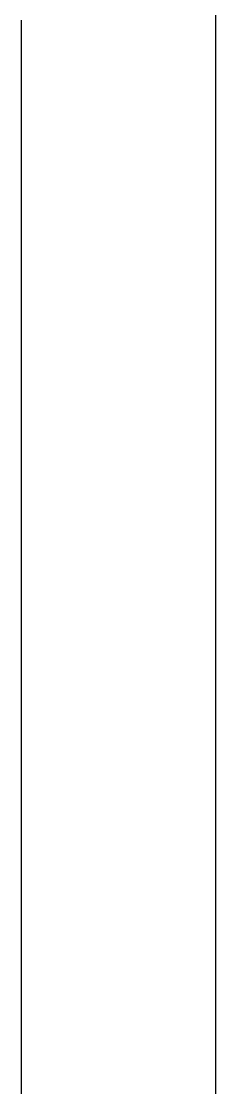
# Model space of a CAD drawing. Extents: x 1 to 47.7, y 0.2 to 33.5.
# Drawn here: x 19.949 to 20.663, y 4.901 to 8.83 of the extents above; entities that cross this region are included whole.
import ezdxf

# ---------------------------------------------------------------- set-up
doc = ezdxf.new("R2010")
doc.units = 0
doc.header["$MEASUREMENT"] = 0
doc.layers.add('3_1__VERTICAL_RACK__V', color=7, linetype='CONTINUOUS')
doc.layers.add('3_2__VERTICAL_PANEL__4', color=7, linetype='CONTINUOUS')

msp = doc.modelspace()

# ---------------------------------------------------------------- linework, layer by layer
at = {"layer": '3_1__VERTICAL_RACK__V'}
msp.add_lwpolyline([(20.6627, 8.8893), (20.6627, 8.6929), (20.6627, 8.4977), (20.6627, 8.3037), (20.6627, 8.1112), (20.6627, 7.9201), (20.6627, 7.7307), (20.6627, 7.5429), (20.6627, 7.3569), (20.6627, 7.1727), (20.6627, 6.9906), (20.6627, 6.8106), (20.6627, 6.7213), (20.6627, 6.6327), (20.6627, 6.5446), (20.6627, 6.4571), (20.6627, 6.3702), (20.6627, 6.2839), (20.6627, 6.1982), (20.6627, 6.1131), (20.6627, 6.0287), (20.6627, 5.9449), (20.6627, 5.8619), (20.6627, 5.7795), (20.6627, 5.6977), (20.6627, 5.6167), (20.6627, 5.5365), (20.6627, 5.4569), (20.6627, 5.3781), (20.6627, 5.3), (20.6627, 5.2227), (20.6627, 5.1462), (20.6627, 5.0705), (20.6627, 4.9956), (20.6627, 4.9215), (20.6627, 4.8483)], dxfattribs=at)
at = {"layer": '3_2__VERTICAL_PANEL__4'}
msp.add_lwpolyline([(19.9491, 4.8362), (19.9491, 4.9266), (19.9491, 5.0178), (19.9491, 5.1098), (19.9491, 5.2026), (19.9491, 5.2961), (19.9491, 5.3904), (19.9491, 5.4854), (19.9491, 5.5812), (19.9491, 5.6777), (19.9491, 5.7748), (19.9491, 5.8727), (19.9491, 5.9712), (19.9491, 6.0704), (19.9491, 6.1702), (19.9491, 6.2707), (19.9491, 6.3717), (19.9491, 6.4734), (19.9491, 6.5756), (19.9491, 6.6785), (19.9491, 6.7818), (19.9491, 6.8858), (19.9491, 6.9902), (19.9491, 7.0952), (19.9491, 7.2006), (19.9491, 7.3066), (19.9491, 7.5199), (19.9491, 7.735), (19.9491, 7.9518), (19.9491, 8.1701), (19.9491, 8.3899), (19.9491, 8.6111), (19.9491, 8.8334)], dxfattribs=at)

doc.saveas('drawing.dxf')
